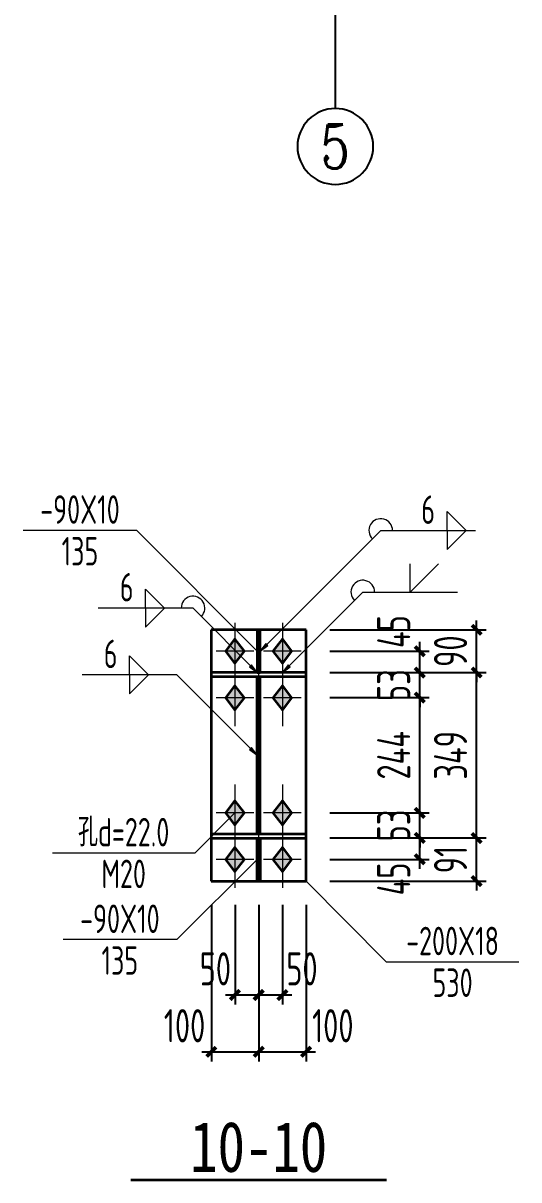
# Model space of a CAD drawing. Extents: x 899043 to 2598688, y -137197 to 211789.
# Drawn here: x 2119998 to 2127847, y 71682 to 89980 of the extents above; entities that cross this region are included whole.
import ezdxf
from ezdxf.enums import TextEntityAlignment as Align

# ---------------------------------------------------------------- set-up
doc = ezdxf.new("R2010")
doc.units = 0
doc.header["$LTSCALE"] = 1500
doc.header["$MEASUREMENT"] = 0
doc.linetypes.add('线型6', pattern=[8.75, 5, -1.25, 1.25, -1.25])
for name, color, linetype, lineweight in [('10', 7, 'Continuous', 35), ('20', 2, 'Continuous', 35), ('尺寸标注', 9, 'Continuous', 18), ('焊缝标注', 9, 'Continuous', 18), ('螺栓孔标注', 9, 'Continuous', 18), ('钢板标注', 9, 'Continuous', 18)]:
    doc.layers.add(name, color=color, linetype=linetype, lineweight=lineweight)
for name, color, linetype in [('AXIS', 3, 'Continuous'), ('AXIS_TEXT', 7, 'Continuous'), ('PUB_TEXT', 7, 'Continuous')]:
    doc.layers.add(name, color=color, linetype=linetype)
doc.styles.add('_TCH_AXIS', font='COMPLEX', dxfattribs={"bigfont": 'GBCBIG'})
doc.styles.add('COMPLEX', font='COMPLEX')
doc.styles.add('TSSD_Dimension', font='Tssdeng.shx', dxfattribs={"width": 0.7, "bigfont": 'hztxt.shx'})
doc.styles.add('仿宋体', font='', dxfattribs={"width": 0.8})
doc.styles.get('仿宋体').set_extended_font_data('SimSun')
doc.dimstyles.new('TSSD_150_150', dxfattribs={"dimtxt": 525, "dimasz": 150, "dimexe": 150, "dimexo": 375, "dimgap": 150, "dimtad": 1, "dimdec": 0, "dimzin": 0, "dimdsep": 46, "dimtxsty": 'TSSD_Dimension', "dimblk": 'ARCHTICK', "dimblk1": 'ARCHTICK', "dimblk2": 'ARCHTICK', "dimcen": 0, "dimdle": 150, "dimclrt": 7, "dimadec": 0, "dimazin": 0, "dimtfac": 1, "dimtdec": 0, "dimtix": 1, "dimtmove": 2, "dimatfit": 3, "dimfxl": 0, "dimtolj": 1, "dimtzin": 0, "dimarcsym": 0})

# ---------------------------------------------------------------- blocks, each defined once
blk = doc.blocks.new('_ArchTick')
at = {"color": 0, "linetype": 'ByBlock', "const_width": 0.4}
blk.add_lwpolyline([(-0.5, -0.5), (0.5, 0.5)], dxfattribs=at)
blk = doc.blocks.new('*D131')
at = {"layer": 'Defpoints', "color": 0, "linetype": 'Continuous'}
for p in [(2124478, 80045), (2126278, 80045), (2124478, 79707)]:
    blk.add_point(p, dxfattribs=at)
at = {"layer": '尺寸标注', "color": 0, "linetype": 'Continuous', "lineweight": -2}
for p, q in [((2126278, 79557), (2126278, 80195)), ((2124853, 80045), (2126428, 80045)), ((2124853, 79707), (2126428, 79707))]:
    blk.add_line(p, q, dxfattribs=at)
at = {"layer": '尺寸标注', "color": 0, "linetype": 'Continuous', "lineweight": -2, "xscale": 150, "yscale": 150, "zscale": 150}
for p, rotation in [((2126278, 80045), 90), ((2126278, 79707), 270)]:
    blk.add_blockref('_ArchTick', p, dxfattribs=dict(at, rotation=rotation))
at = {"layer": '尺寸标注', "color": 7, "linetype": 'Continuous', "lineweight": 18, "insert": (2125865, 80355), "char_height": 525, "attachment_point": 5, "rotation": 90, "style": 'TSSD_Dimension'}
blk.add_mtext('\\A1;45', dxfattribs=at)
blk = doc.blocks.new('*D132')
at = {"layer": 'Defpoints', "color": 0, "linetype": 'Continuous'}
for p in [(2124478, 79707), (2126278, 79707), (2124478, 79310)]:
    blk.add_point(p, dxfattribs=at)
at = {"layer": '尺寸标注', "color": 0, "linetype": 'Continuous', "lineweight": -2}
for p, q in [((2126278, 79707), (2126278, 79857)), ((2124853, 79707), (2126428, 79707)), ((2126278, 79310), (2126278, 79707)), ((2124853, 79310), (2126428, 79310)), ((2126278, 79310), (2126278, 79160))]:
    blk.add_line(p, q, dxfattribs=at)
at = {"layer": '尺寸标注', "color": 0, "linetype": 'Continuous', "lineweight": -2, "xscale": 150, "yscale": 150, "zscale": 150}
for p, rotation in [((2126278, 79707), 270), ((2126278, 79310), 90)]:
    blk.add_blockref('_ArchTick', p, dxfattribs=dict(at, rotation=rotation))
at = {"layer": '尺寸标注', "color": 7, "linetype": 'Continuous', "lineweight": 18, "insert": (2125865, 79508), "char_height": 525, "attachment_point": 5, "rotation": 90, "style": 'TSSD_Dimension'}
blk.add_mtext('\\A1;53', dxfattribs=at)
blk = doc.blocks.new('*D133')
at = {"layer": 'Defpoints', "color": 0, "linetype": 'Continuous'}
for p in [(2124478, 77090), (2126278, 77090), (2124478, 76752)]:
    blk.add_point(p, dxfattribs=at)
at = {"layer": '尺寸标注', "color": 0, "linetype": 'Continuous', "lineweight": -2}
for p, q in [((2126278, 76602), (2126278, 77240)), ((2124853, 77090), (2126428, 77090)), ((2124853, 76752), (2126428, 76752))]:
    blk.add_line(p, q, dxfattribs=at)
at = {"layer": '尺寸标注', "color": 0, "linetype": 'Continuous', "lineweight": -2, "xscale": 150, "yscale": 150, "zscale": 150}
for p, rotation in [((2126278, 77090), 90), ((2126278, 76752), 270)]:
    blk.add_blockref('_ArchTick', p, dxfattribs=dict(at, rotation=rotation))
at = {"layer": '尺寸标注', "color": 7, "linetype": 'Continuous', "lineweight": 18, "insert": (2125865, 76442), "char_height": 525, "attachment_point": 5, "rotation": 90, "style": 'TSSD_Dimension'}
blk.add_mtext('\\A1;45', dxfattribs=at)
blk = doc.blocks.new('*D134')
at = {"layer": 'Defpoints', "color": 0, "linetype": 'Continuous'}
for p in [(2124478, 77487), (2126278, 77487), (2124478, 77090)]:
    blk.add_point(p, dxfattribs=at)
at = {"layer": '尺寸标注', "color": 0, "linetype": 'Continuous', "lineweight": -2}
for p, q in [((2126278, 77487), (2126278, 77637)), ((2124853, 77487), (2126428, 77487)), ((2126278, 77090), (2126278, 77487)), ((2124853, 77090), (2126428, 77090)), ((2126278, 77090), (2126278, 76940))]:
    blk.add_line(p, q, dxfattribs=at)
at = {"layer": '尺寸标注', "color": 0, "linetype": 'Continuous', "lineweight": -2, "xscale": 150, "yscale": 150, "zscale": 150}
for p, rotation in [((2126278, 77487), 270), ((2126278, 77090), 90)]:
    blk.add_blockref('_ArchTick', p, dxfattribs=dict(at, rotation=rotation))
at = {"layer": '尺寸标注', "color": 7, "linetype": 'Continuous', "lineweight": 18, "insert": (2125865, 77288), "char_height": 525, "attachment_point": 5, "rotation": 90, "style": 'TSSD_Dimension'}
blk.add_mtext('\\A1;53', dxfattribs=at)
blk = doc.blocks.new('*D135')
at = {"layer": 'Defpoints', "color": 0, "linetype": 'Continuous'}
for p in [(2124478, 79310), (2126278, 79310), (2124478, 77487)]:
    blk.add_point(p, dxfattribs=at)
at = {"layer": '尺寸标注', "color": 0, "linetype": 'Continuous', "lineweight": -2}
for p, q in [((2126278, 77337), (2126278, 79460)), ((2124853, 79310), (2126428, 79310)), ((2124853, 77487), (2126428, 77487))]:
    blk.add_line(p, q, dxfattribs=at)
at = {"layer": '尺寸标注', "color": 0, "linetype": 'Continuous', "lineweight": -2, "xscale": 150, "yscale": 150, "zscale": 150}
for p, rotation in [((2126278, 79310), 90), ((2126278, 77487), 270)]:
    blk.add_blockref('_ArchTick', p, dxfattribs=dict(at, rotation=rotation))
at = {"layer": '尺寸标注', "color": 7, "linetype": 'Continuous', "lineweight": 18, "insert": (2125865, 78398), "char_height": 525, "attachment_point": 5, "rotation": 90, "style": 'TSSD_Dimension'}
blk.add_mtext('\\A1;244', dxfattribs=at)
blk = doc.blocks.new('*D136')
at = {"layer": 'Defpoints', "color": 0, "linetype": 'Continuous'}
for p in [(2123353, 76407), (2123728, 76407), (2123728, 74607)]:
    blk.add_point(p, dxfattribs=at)
at = {"layer": '尺寸标注', "color": 0, "linetype": 'Continuous', "lineweight": -2}
for p, q in [((2123353, 76032), (2123353, 74457)), ((2123728, 76032), (2123728, 74457)), ((2123203, 74607), (2123878, 74607))]:
    blk.add_line(p, q, dxfattribs=at)
at = {"layer": '尺寸标注', "color": 0, "linetype": 'Continuous', "lineweight": -2, "xscale": 150, "yscale": 150, "zscale": 150, "rotation": 180}
blk.add_blockref('_ArchTick', (2123353, 74607), dxfattribs=at)
at = {"layer": '尺寸标注', "color": 0, "linetype": 'Continuous', "lineweight": -2, "xscale": 150, "yscale": 150, "zscale": 150}
blk.add_blockref('_ArchTick', (2123728, 74607), dxfattribs=at)
at = {"layer": '尺寸标注', "color": 7, "linetype": 'Continuous', "lineweight": 18, "insert": (2123042, 75020), "char_height": 525, "attachment_point": 5, "style": 'TSSD_Dimension'}
blk.add_mtext('\\A1;50', dxfattribs=at)
blk = doc.blocks.new('*D137')
at = {"layer": 'Defpoints', "color": 0, "linetype": 'Continuous'}
for p in [(2123728, 76407), (2124103, 76407), (2124103, 74607)]:
    blk.add_point(p, dxfattribs=at)
at = {"layer": '尺寸标注', "color": 0, "linetype": 'Continuous', "lineweight": -2}
for p, q in [((2123728, 76032), (2123728, 74457)), ((2124103, 76032), (2124103, 74457)), ((2123578, 74607), (2124253, 74607))]:
    blk.add_line(p, q, dxfattribs=at)
at = {"layer": '尺寸标注', "color": 0, "linetype": 'Continuous', "lineweight": -2, "xscale": 150, "yscale": 150, "zscale": 150, "rotation": 180}
blk.add_blockref('_ArchTick', (2123728, 74607), dxfattribs=at)
at = {"layer": '尺寸标注', "color": 0, "linetype": 'Continuous', "lineweight": -2, "xscale": 150, "yscale": 150, "zscale": 150}
blk.add_blockref('_ArchTick', (2124103, 74607), dxfattribs=at)
at = {"layer": '尺寸标注', "color": 7, "linetype": 'Continuous', "lineweight": 18, "insert": (2124413, 75020), "char_height": 525, "attachment_point": 5, "style": 'TSSD_Dimension'}
blk.add_mtext('\\A1;50', dxfattribs=at)
blk = doc.blocks.new('*D138')
at = {"layer": 'Defpoints', "color": 0, "linetype": 'Continuous'}
for p in [(2122978, 76407), (2123728, 76407), (2123728, 73707)]:
    blk.add_point(p, dxfattribs=at)
at = {"layer": '尺寸标注', "color": 0, "linetype": 'Continuous', "lineweight": -2}
for p, q in [((2122978, 76032), (2122978, 73557)), ((2123728, 76032), (2123728, 73557)), ((2122828, 73707), (2123878, 73707))]:
    blk.add_line(p, q, dxfattribs=at)
at = {"layer": '尺寸标注', "color": 0, "linetype": 'Continuous', "lineweight": -2, "xscale": 150, "yscale": 150, "zscale": 150, "rotation": 180}
blk.add_blockref('_ArchTick', (2122978, 73707), dxfattribs=at)
at = {"layer": '尺寸标注', "color": 0, "linetype": 'Continuous', "lineweight": -2, "xscale": 150, "yscale": 150, "zscale": 150}
blk.add_blockref('_ArchTick', (2123728, 73707), dxfattribs=at)
at = {"layer": '尺寸标注', "color": 7, "linetype": 'Continuous', "lineweight": 18, "insert": (2122554, 74120), "char_height": 525, "attachment_point": 5, "style": 'TSSD_Dimension'}
blk.add_mtext('\\A1;100', dxfattribs=at)
blk = doc.blocks.new('*D139')
at = {"layer": 'Defpoints', "color": 0, "linetype": 'Continuous'}
for p in [(2123728, 76407), (2124478, 76407), (2124478, 73707)]:
    blk.add_point(p, dxfattribs=at)
at = {"layer": '尺寸标注', "color": 0, "linetype": 'Continuous', "lineweight": -2}
for p, q in [((2123728, 76032), (2123728, 73557)), ((2124478, 76032), (2124478, 73557)), ((2123578, 73707), (2124628, 73707))]:
    blk.add_line(p, q, dxfattribs=at)
at = {"layer": '尺寸标注', "color": 0, "linetype": 'Continuous', "lineweight": -2, "xscale": 150, "yscale": 150, "zscale": 150, "rotation": 180}
blk.add_blockref('_ArchTick', (2123728, 73707), dxfattribs=at)
at = {"layer": '尺寸标注', "color": 0, "linetype": 'Continuous', "lineweight": -2, "xscale": 150, "yscale": 150, "zscale": 150}
blk.add_blockref('_ArchTick', (2124478, 73707), dxfattribs=at)
at = {"layer": '尺寸标注', "color": 7, "linetype": 'Continuous', "lineweight": 18, "insert": (2124901, 74120), "char_height": 525, "attachment_point": 5, "style": 'TSSD_Dimension'}
blk.add_mtext('\\A1;100', dxfattribs=at)
blk = doc.blocks.new('*D140')
at = {"layer": 'Defpoints', "color": 0, "linetype": 'Continuous'}
for p in [(2124478, 77090), (2127178, 77090), (2124478, 76407)]:
    blk.add_point(p, dxfattribs=at)
at = {"layer": '尺寸标注', "color": 0, "linetype": 'Continuous', "lineweight": -2}
for p, q in [((2127178, 77090), (2127178, 77240)), ((2124853, 77090), (2127328, 77090)), ((2127178, 76407), (2127178, 77090)), ((2124853, 76407), (2127328, 76407)), ((2127178, 76407), (2127178, 76257))]:
    blk.add_line(p, q, dxfattribs=at)
at = {"layer": '尺寸标注', "color": 0, "linetype": 'Continuous', "lineweight": -2, "xscale": 150, "yscale": 150, "zscale": 150}
for p, rotation in [((2127178, 77090), 270), ((2127178, 76407), 90)]:
    blk.add_blockref('_ArchTick', p, dxfattribs=dict(at, rotation=rotation))
at = {"layer": '尺寸标注', "color": 7, "linetype": 'Continuous', "lineweight": 18, "insert": (2126765, 76748), "char_height": 525, "attachment_point": 5, "rotation": 90, "style": 'TSSD_Dimension'}
blk.add_mtext('\\A1;91', dxfattribs=at)
blk = doc.blocks.new('*D141')
at = {"layer": 'Defpoints', "color": 0, "linetype": 'Continuous'}
for p in [(2124478, 79707), (2127178, 79707), (2124478, 77090)]:
    blk.add_point(p, dxfattribs=at)
at = {"layer": '尺寸标注', "color": 0, "linetype": 'Continuous', "lineweight": -2}
for p, q in [((2127178, 76940), (2127178, 79857)), ((2124853, 79707), (2127328, 79707)), ((2124853, 77090), (2127328, 77090))]:
    blk.add_line(p, q, dxfattribs=at)
at = {"layer": '尺寸标注', "color": 0, "linetype": 'Continuous', "lineweight": -2, "xscale": 150, "yscale": 150, "zscale": 150}
for p, rotation in [((2127178, 79707), 90), ((2127178, 77090), 270)]:
    blk.add_blockref('_ArchTick', p, dxfattribs=dict(at, rotation=rotation))
at = {"layer": '尺寸标注', "color": 7, "linetype": 'Continuous', "lineweight": 18, "insert": (2126765, 78398), "char_height": 525, "attachment_point": 5, "rotation": 90, "style": 'TSSD_Dimension'}
blk.add_mtext('\\A1;349', dxfattribs=at)
blk = doc.blocks.new('*D142')
at = {"layer": 'Defpoints', "color": 0, "linetype": 'Continuous'}
for p in [(2124478, 80382), (2127178, 80382), (2124478, 79707)]:
    blk.add_point(p, dxfattribs=at)
at = {"layer": '尺寸标注', "color": 0, "linetype": 'Continuous', "lineweight": -2}
for p, q in [((2127178, 80382), (2127178, 80532)), ((2124853, 80382), (2127328, 80382)), ((2127178, 79707), (2127178, 80382)), ((2124853, 79707), (2127328, 79707)), ((2127178, 79707), (2127178, 79557))]:
    blk.add_line(p, q, dxfattribs=at)
at = {"layer": '尺寸标注', "color": 0, "linetype": 'Continuous', "lineweight": -2, "xscale": 150, "yscale": 150, "zscale": 150}
for p, rotation in [((2127178, 80382), 270), ((2127178, 79707), 90)]:
    blk.add_blockref('_ArchTick', p, dxfattribs=dict(at, rotation=rotation))
at = {"layer": '尺寸标注', "color": 7, "linetype": 'Continuous', "lineweight": 18, "insert": (2126765, 80045), "char_height": 525, "attachment_point": 5, "rotation": 90, "style": 'TSSD_Dimension'}
blk.add_mtext('\\A1;90', dxfattribs=at)
blk = doc.blocks.new('_AXISO')
blk.add_circle((0, 0), 0.5)
at = {"layer": 'AXIS_TEXT', "style": 'COMPLEX', "width": 1.041667}
blk.add_attdef('A', text='', height=0.56, dxfattribs=at).set_placement((-0.25, -0.28), (0.25, -0.28), align=Align.FIT)

msp = doc.modelspace()

# ---------------------------------------------------------------- hatches: boundary and pattern name
at = {"layer": '10'}
for points in [[(2123352.6, 80239.5), (2123202.6, 80044.5), (2123352.6, 79849.5), (2123502.6, 80044.5)], [(2124102.6, 80239.5), (2123952.6, 80044.5), (2124102.6, 79849.5), (2124252.6, 80044.5)], [(2123352.6, 79504.5), (2123202.6, 79309.5), (2123352.6, 79114.5), (2123502.6, 79309.5)], [(2124102.6, 79504.5), (2123952.6, 79309.5), (2124102.6, 79114.5), (2124252.6, 79309.5)], [(2123352.6, 77682), (2123202.6, 77487), (2123352.6, 77292), (2123502.6, 77487)], [(2124102.6, 77682), (2123952.6, 77487), (2124102.6, 77292), (2124252.6, 77487)], [(2123352.6, 76947), (2123202.6, 76752), (2123352.6, 76557), (2123502.6, 76752)], [(2124102.6, 76947), (2123952.6, 76752), (2124102.6, 76557), (2124252.6, 76752)]]:
    msp.add_hatch(color=1, dxfattribs=at).paths.add_polyline_path(points)
at = {"layer": '焊缝标注'}
for points in [[(2123750.1, 80044.5), (2123872.1, 80134.7), (2123840.3, 80166.5)], [(2123705.1, 79707), (2123615.1, 79829.1), (2123583.3, 79797.3)], [(2124102.6, 79707), (2124224.6, 79797.2), (2124192.8, 79829)], [(2123705.1, 78398.3), (2123615.1, 78520.4), (2123583.3, 78488.6)]]:
    msp.add_hatch(color=256, dxfattribs=at).paths.add_polyline_path(points)

# ---------------------------------------------------------------- linework, layer by layer
at = {"layer": '10', "color": 9, "lineweight": 18, "ltscale": 2}
for p, q in [((2123352.6, 80494.5), (2123352.6, 79594.5)), ((2124102.6, 80494.5), (2124102.6, 79594.5)), ((2123652.6, 80044.5), (2123052.6, 80044.5)), ((2124402.6, 80044.5), (2123802.6, 80044.5)), ((2123352.6, 79759.5), (2123352.6, 78859.5)), ((2124102.6, 79759.5), (2124102.6, 78859.5)), ((2123652.6, 79309.5), (2123052.6, 79309.5)), ((2124402.6, 79309.5), (2123802.6, 79309.5)), ((2123352.6, 77937), (2123352.6, 77037)), ((2124102.6, 77937), (2124102.6, 77037)), ((2123652.6, 77487), (2123052.6, 77487)), ((2124402.6, 77487), (2123802.6, 77487)), ((2123352.6, 77202), (2123352.6, 76302)), ((2124102.6, 77202), (2124102.6, 76302)), ((2123652.6, 76752), (2123052.6, 76752)), ((2124402.6, 76752), (2123802.6, 76752))]:
    msp.add_line(p, q, dxfattribs=at)
at = {"layer": '10', "linetype": '线型6', "lineweight": 18, "ltscale": 2}
msp.add_line((2123727.6, 76392), (2123727.6, 80397), dxfattribs=at)
at = {"layer": '10', "color": 3, "lineweight": 35, "ltscale": 2}
for p, q in [((2124477.6, 79707), (2122977.6, 79707)), ((2122977.6, 79707), (2122977.6, 79647)), ((2122977.6, 79647), (2124477.6, 79647)), ((2123705.1, 77149.5), (2123705.1, 79647)), ((2123750.1, 77149.5), (2123750.1, 79647)), ((2124477.6, 79647), (2124477.6, 79707)), ((2124477.6, 77149.5), (2122977.6, 77149.5)), ((2122977.6, 77149.5), (2122977.6, 77089.5)), ((2122977.6, 77089.5), (2124477.6, 77089.5)), ((2124477.6, 77089.5), (2124477.6, 77149.5))]:
    msp.add_line(p, q, dxfattribs=at)
at = {"layer": '10', "lineweight": 35, "ltscale": 2}
msp.add_line((2121702.6, 71682), (2125752.6, 71682), dxfattribs=at)
at = {"layer": '10', "color": 1, "linetype": 'Continuous'}
for points in [[(2123352.6, 80239.5), (2123202.6, 80044.5), (2123352.6, 79849.5), (2123502.6, 80044.5)], [(2124102.6, 80239.5), (2123952.6, 80044.5), (2124102.6, 79849.5), (2124252.6, 80044.5)], [(2123352.6, 79504.5), (2123202.6, 79309.5), (2123352.6, 79114.5), (2123502.6, 79309.5)], [(2124102.6, 79504.5), (2123952.6, 79309.5), (2124102.6, 79114.5), (2124252.6, 79309.5)], [(2123352.6, 77682), (2123202.6, 77487), (2123352.6, 77292), (2123502.6, 77487)], [(2124102.6, 77682), (2123952.6, 77487), (2124102.6, 77292), (2124252.6, 77487)], [(2123352.6, 76947), (2123202.6, 76752), (2123352.6, 76557), (2123502.6, 76752)], [(2124102.6, 76947), (2123952.6, 76752), (2124102.6, 76557), (2124252.6, 76752)]]:
    msp.add_lwpolyline(points, close=True, dxfattribs=at)
at = {"layer": '20', "lineweight": 35, "ltscale": 2}
for p, q in [((2124477.6, 80382), (2122977.6, 80382)), ((2122977.6, 80382), (2122977.6, 76407)), ((2123750.1, 80382), (2123705.1, 80382)), ((2123705.1, 80382), (2123705.1, 79707)), ((2123750.1, 79707), (2123750.1, 80382)), ((2124477.6, 76407), (2124477.6, 80382)), ((2123705.1, 79707), (2123750.1, 79707)), ((2123705.1, 77089.5), (2123750.1, 77089.5)), ((2123705.1, 76414.5), (2123705.1, 77089.5)), ((2123750.1, 77089.5), (2123750.1, 76414.5)), ((2122977.6, 76407), (2124477.6, 76407)), ((2123750.1, 76414.5), (2123705.1, 76414.5))]:
    msp.add_line(p, q, dxfattribs=at)
at = {"layer": 'AXIS'}
msp.add_line((2124940.9, 97208.3), (2124940.9, 88628.7), dxfattribs=at)
at = {"layer": '焊缝标注', "lineweight": 18, "ltscale": 2}
for p, q in [((2126710.1, 82253), (2127010.1, 81953)), ((2126710.1, 81953), (2126710.1, 82253)), ((2123750.1, 80044.5), (2125660.1, 81953)), ((2125660.1, 81953), (2127160.1, 81953)), ((2126710.1, 81653), (2127010.1, 81953)), ((2126710.1, 81953), (2126710.1, 81653)), ((2126125.9, 80979.3), (2126125.9, 81429.3)), ((2126125.9, 80979.3), (2126575.9, 81429.3)), ((2122238.1, 80726.5), (2121938.1, 81026.5)), ((2121938.1, 80726.5), (2121938.1, 81026.5)), ((2124102.6, 79707), (2125375.9, 80979.3)), ((2125375.9, 80979.3), (2126875.9, 80979.3)), ((2122688.1, 80726.5), (2121188.1, 80726.5)), ((2122238.1, 80726.5), (2121938.1, 80426.5)), ((2121938.1, 80726.5), (2121938.1, 80426.5)), ((2123705.1, 79707), (2122688.1, 80726.5)), ((2121983.9, 79672.6), (2121683.9, 79972.6)), ((2121683.9, 79672.6), (2121683.9, 79972.6)), ((2122433.9, 79672.6), (2120933.9, 79672.6)), ((2121983.9, 79672.6), (2121683.9, 79372.6)), ((2121683.9, 79672.6), (2121683.9, 79372.6)), ((2123705.1, 78398.3), (2122433.9, 79672.6))]:
    msp.add_line(p, q, dxfattribs=at)
at = {"layer": '焊缝标注', "linetype": 'Continuous'}
for points in [[(2123750.1, 80044.5), (2123872.1, 80134.7), (2123840.3, 80166.5)], [(2123705.1, 79707), (2123615.1, 79829.1), (2123583.3, 79797.3)], [(2124102.6, 79707), (2124224.6, 79797.2), (2124192.8, 79829)], [(2123705.1, 78398.3), (2123615.1, 78520.4), (2123583.3, 78488.6)]]:
    msp.add_lwpolyline(points, close=True, dxfattribs=at)
at = {"layer": '焊缝标注', "lineweight": 18, "ltscale": 2}
for centre, start, end in [((2125660.1, 81953), 0, 224.97719), ((2125375.9, 80979.3), 0, 224.97719), ((2122688.1, 80726.5), 314.93158, 180)]:
    msp.add_arc(centre, 187.5, start, end, dxfattribs=at)
at = {"layer": '螺栓孔标注', "lineweight": 18, "ltscale": 2}
for p, q in [((2123352.6, 77487), (2122715, 76851.9)), ((2122715, 76851.9), (2120465, 76851.9))]:
    msp.add_line(p, q, dxfattribs=at)
at = {"layer": '螺栓孔标注', "ltscale": 2}
msp.add_lwpolyline([(2123352.8, 77487, 0.3, 0.3, 1), (2123352.5, 77487, 0.3, 0.3, 1)], format="xyseb", close=True, dxfattribs=at)
at = {"layer": '钢板标注', "lineweight": 18, "ltscale": 2}
for p, q in [((2121798.2, 81956), (2119998.2, 81956)), ((2123705.1, 80044.5), (2121798.2, 81956)), ((2123705.1, 76752), (2122429.8, 75481.8)), ((2124477.6, 76407), (2125746.9, 75130.7)), ((2122429.8, 75481.8), (2120629.8, 75481.8)), ((2125746.9, 75130.7), (2127846.9, 75130.7))]:
    msp.add_line(p, q, dxfattribs=at)
at = {"layer": '钢板标注', "ltscale": 2}
for points in [[(2123705.3, 80044.5, 0.3, 0.3, 1), (2123705, 80044.5, 0.3, 0.3, 1)], [(2123705.3, 76752, 0.3, 0.3, 1), (2123705, 76752, 0.3, 0.3, 1)], [(2124477.8, 76407, 0.3, 0.3, 1), (2124477.5, 76407, 0.3, 0.3, 1)]]:
    msp.add_lwpolyline(points, format="xyseb", close=True, dxfattribs=at)

# ---------------------------------------------------------------- block references
at = {"layer": 'AXIS'}
ref = msp.add_blockref('_AXISO', (2124940.9, 88028.7), dxfattribs=dict(at, xscale=-1200, yscale=1200, zscale=1200, rotation=180))
ref.add_attrib('A', '5', dxfattribs={"layer": 'AXIS_TEXT', "height": 698.9, "style": '_TCH_AXIS'}).set_placement((2124707.9, 87679.3), (2125173.9, 87679.3), align=Align.FIT)

# ---------------------------------------------------------------- texts
at = {"layer": 'PUB_TEXT', "style": '仿宋体', "width": 0.8}
msp.add_text('10-10', height=797.47, dxfattribs=at).set_placement((2123727.6, 72207), align=Align.MIDDLE_CENTER)
at = {"layer": '焊缝标注', "lineweight": 25, "style": 'TSSD_Dimension', "width": 0.7}
for p in [(2126410.1, 82058), (2121638.1, 80831.5), (2121383.9, 79777.6)]:
    msp.add_text('6', height=450, dxfattribs=at).set_placement(p, align=Align.CENTER)
at = {"layer": '螺栓孔标注', "lineweight": 25, "style": 'TSSD_Dimension', "width": 0.7}
msp.add_text('孔d=22.0', height=450, dxfattribs=at).set_placement((2121590, 76956.9), align=Align.CENTER)
msp.add_text('M20', height=450, dxfattribs=at).set_placement((2121590, 76746.9), align=Align.TOP_CENTER)
at = {"layer": '钢板标注', "lineweight": 25, "style": 'TSSD_Dimension', "width": 0.7}
for s, p in [('-90X10', (2120898.2, 82061)), ('-90X10', (2121529.8, 75586.8)), ('-200X18', (2126796.9, 75235.7))]:
    msp.add_text(s, height=450, dxfattribs=at).set_placement(p, align=Align.CENTER)
for s, p in [('135', (2120898.2, 81851)), ('135', (2121529.8, 75376.8)), ('530', (2126796.9, 75025.7))]:
    msp.add_text(s, height=450, dxfattribs=at).set_placement(p, align=Align.TOP_CENTER)

# ---------------------------------------------------------------- dimensions: what is measured, and where the dimension line sits
at = {"layer": '尺寸标注', "linetype": 'Continuous', "lineweight": 18}
for base, p1, p2, picture, middle in [((2126277.6, 80044.5), (2124477.6, 79707), (2124477.6, 80044.5), '*D131', (2125865.1, 80354.8)), ((2126277.6, 77089.5), (2124477.6, 76752), (2124477.6, 77089.5), '*D133', (2125865.1, 76441.8))]:
    dim = msp.add_linear_dim(base=base, p1=p1, p2=p2, angle=90, text='45', dimstyle='TSSD_150_150', dxfattribs=at)
    dim.commit()
    dim.dimension.update_dxf_attribs({"geometry": picture, "text_midpoint": middle, "dimtype": 160})
for base, p1, p2, text, picture, middle in [((2127177.6, 80382), (2124477.6, 79707), (2124477.6, 80382), '90', '*D142', (2126765.1, 80044.5)), ((2126277.6, 79707), (2124477.6, 79309.5), (2124477.6, 79707), '53', '*D132', (2125865.1, 79508.3)), ((2127177.6, 79707), (2124477.6, 77089.5), (2124477.6, 79707), '349', '*D141', (2126765.1, 78398.3)), ((2126277.6, 79309.5), (2124477.6, 77487), (2124477.6, 79309.5), '244', '*D135', (2125865.1, 78398.3)), ((2126277.6, 77487), (2124477.6, 77089.5), (2124477.6, 77487), '53', '*D134', (2125865.1, 77288.3)), ((2127177.6, 77089.5), (2124477.6, 76407), (2124477.6, 77089.5), '91', '*D140', (2126765.1, 76748.3))]:
    dim = msp.add_linear_dim(base=base, p1=p1, p2=p2, angle=90, text=text, dimstyle='TSSD_150_150', dxfattribs=at)
    dim.commit()
    dim.dimension.update_dxf_attribs({"geometry": picture, "text_midpoint": middle})
for base, p1, p2, text, picture, middle in [((2123727.6, 73707), (2122977.6, 76407), (2123727.6, 76407), '100', '*D138', (2122554.3, 74119.5)), ((2123727.6, 74607), (2123352.6, 76407), (2123727.6, 76407), '50', '*D136', (2123042.3, 75019.5)), ((2124102.6, 74607), (2123727.6, 76407), (2124102.6, 76407), '50', '*D137', (2124412.9, 75019.5)), ((2124477.6, 73707), (2123727.6, 76407), (2124477.6, 76407), '100', '*D139', (2124901, 74119.5))]:
    dim = msp.add_linear_dim(base=base, p1=p1, p2=p2, text=text, dimstyle='TSSD_150_150', dxfattribs=at)
    dim.commit()
    dim.dimension.update_dxf_attribs({"geometry": picture, "text_midpoint": middle, "dimtype": 160})

doc.saveas('drawing.dxf')
